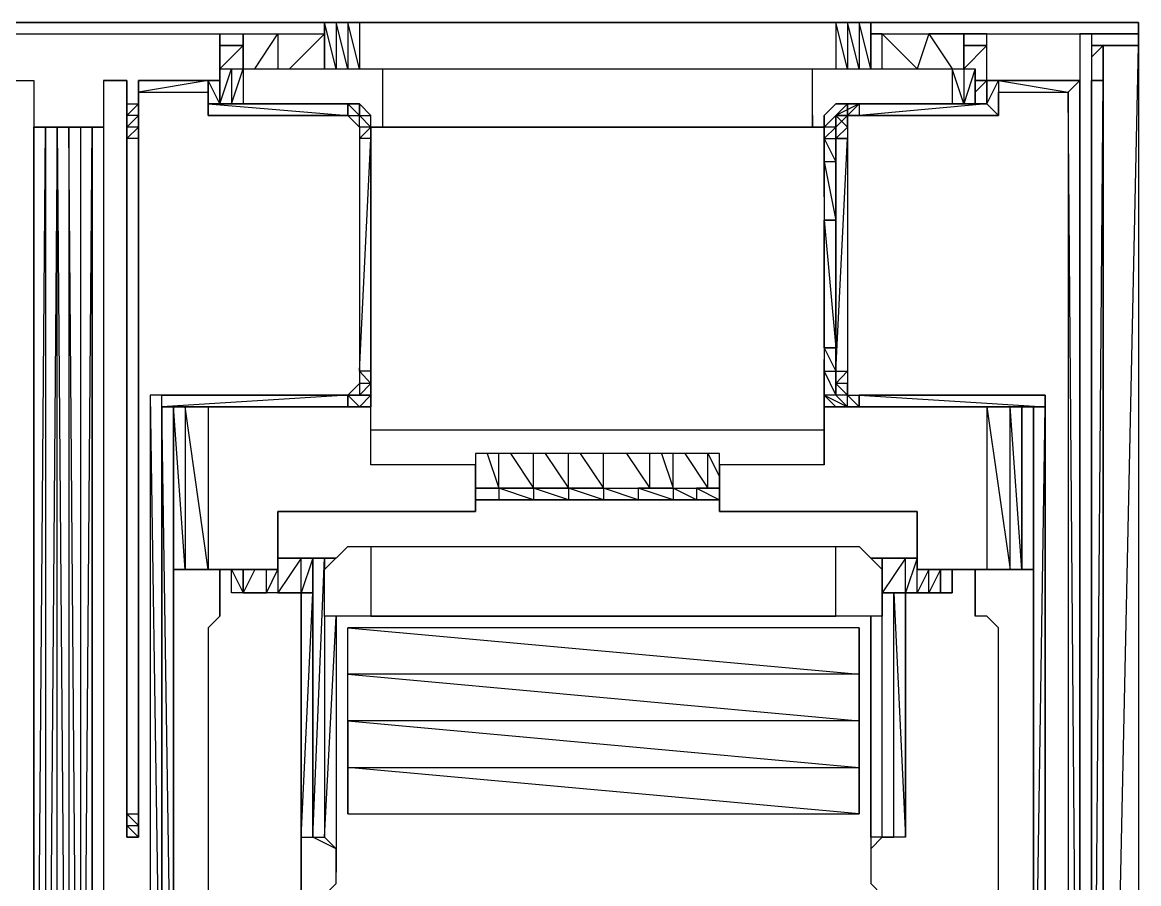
# Model space of a CAD drawing. Extents: x 0 to 105, y 0 to 125.
# Drawn here: x 68.74 to 105.41, y 96.67 to 124.94 of the extents above; entities that cross this region are included whole.
import ezdxf

# ---------------------------------------------------------------- set-up
doc = ezdxf.new("R2010")
doc.units = 0

# ---------------------------------------------------------------- blocks, each defined once
blk = doc.blocks.new('cvs-03')
at = {"extrusion": (0, -2e-16, -1), "flags": 128}
for points in [[(24247.354, 27537.814), (24264.529, 27537.814)], [(24247.354, 27537.814), (24246.972, 27537.814), (24246.972, 27536.288), (24247.354, 27537.814)], [(24246.972, 27537.814), (24246.591, 27537.814), (24246.591, 27536.288), (24246.972, 27537.814)], [(24246.209, 27537.814), (24246.209, 27536.288), (24246.591, 27537.814)], [(24230.561, 27537.814), (24230.179, 27537.814), (24230.179, 27536.288), (24230.561, 27537.814)], [(24230.179, 27537.814), (24229.797, 27537.814), (24229.797, 27536.288), (24230.179, 27537.814)], [(24229.416, 27537.814), (24229.416, 27536.288), (24229.797, 27537.814)], [(24220.615, 27537.814), (24229.416, 27537.814)], [(24220.615, 27537.433), (24220.615, 27537.814)], [(24250.789, 27537.433), (24250.789, 27536.288), (24250.789, 27537.433)], [(24227.889, 27536.288), (24229.034, 27537.433), (24227.507, 27537.433)], [(24250.407, 27536.288), (24250.407, 27535.143), (24250.789, 27535.143)], [(24250.026, 27535.143), (24250.407, 27535.143), (24250.026, 27536.288)], [(24226.744, 27536.288), (24226.362, 27536.288), (24226.362, 27535.143), (24226.744, 27536.288)], [(24225.981, 27535.143), (24225.981, 27536.288)], [(24251.171, 27535.906), (24253.461, 27535.524), (24253.461, 27535.906)], [(24253.461, 27535.906), (24250.789, 27535.906)], [(24251.171, 27534.761), (24251.171, 27535.143), (24251.171, 27535.906)], [(24251.171, 27535.143), (24250.789, 27535.143), (24251.171, 27535.906)], [(24250.789, 27535.143), (24250.789, 27535.906)], [(24250.789, 27535.143), (24250.789, 27535.906)], [(24250.789, 27535.143), (24250.789, 27535.906)], [(24225.599, 27535.906), (24225.599, 27535.143)], [(24225.599, 27535.906), (24225.599, 27535.143)], [(24225.599, 27535.143), (24225.599, 27535.906)], [(24222.546, 27535.906), (24225.599, 27535.906)], [(24225.599, 27535.906), (24222.546, 27535.906), (24225.599, 27535.906), (24222.546, 27535.906)], [(24222.546, 27535.906), (24225.217, 27535.906), (24222.927, 27535.524), (24222.546, 27535.906)], [(24222.546, 27488.535), (24222.546, 27535.906)], [(24222.546, 27488.535), (24222.546, 27535.906)], [(24222.546, 27488.535), (24222.546, 27535.906)], [(24222.164, 27535.906), (24222.164, 27488.535), (24222.164, 27535.906)], [(24222.164, 27535.906), (24222.164, 27512.22), (24222.164, 27500.366)], [(24221.782, 27488.535), (24221.782, 27535.906)], [(24222.927, 27488.535), (24222.546, 27488.535), (24222.927, 27535.524)], [(24253.842, 27535.143), (24253.461, 27535.143), (24253.842, 27534.761)], [(24251.171, 27535.143), (24246.591, 27534.761), (24246.591, 27535.143)], [(24246.591, 27535.143), (24250.789, 27535.143), (24246.591, 27535.143)], [(24246.209, 27535.143), (24246.591, 27535.143)], [(24246.209, 27535.143), (24246.209, 27534.761), (24246.591, 27535.143)], [(24246.591, 27535.143), (24246.591, 27534.761), (24246.209, 27534.761), (24246.591, 27535.143)], [(24246.209, 27535.143), (24246.591, 27535.143)], [(24246.209, 27535.143), (24246.591, 27535.143), (24246.209, 27535.143)], [(24229.797, 27535.143), (24230.561, 27534.761), (24230.179, 27534.761), (24230.179, 27535.143)], [(24225.599, 27535.143), (24229.797, 27535.143), (24225.599, 27535.143), (24229.797, 27535.143)], [(24225.599, 27535.143), (24229.797, 27534.761), (24225.217, 27534.761), (24225.599, 27535.143)], [(24253.842, 27534.761), (24253.842, 27534.379), (24253.461, 27534.761)], [(24246.591, 27534.761), (24251.171, 27534.761)], [(24230.561, 27533.998), (24230.179, 27534.379), (24230.561, 27534.761), (24230.561, 27533.998)], [(24230.561, 27534.761), (24230.561, 27534.379), (24230.179, 27534.761)], [(24230.561, 27534.379), (24230.561, 27534.761)], [(24225.217, 27534.761), (24229.797, 27534.761)], [(24256.896, 27486.604), (24256.514, 27534.379), (24256.514, 27486.604)], [(24256.514, 27486.604), (24256.132, 27486.604), (24256.132, 27534.379)], [(24255.751, 27486.604), (24255.369, 27486.604), (24255.751, 27534.379)], [(24254.987, 27486.604), (24254.987, 27534.379)], [(24253.842, 27534.379), (24253.842, 27533.998), (24253.461, 27534.379)], [(24245.827, 27534.379), (24245.827, 27533.998), (24245.827, 27534.379)], [(24230.942, 27534.379), (24245.827, 27534.379)], [(24245.827, 27534.379), (24230.942, 27534.379), (24230.942, 27524.434), (24245.827, 27524.434)], [(24230.942, 27534.379), (24245.446, 27534.379), (24231.324, 27534.379)], [(24231.324, 27534.379), (24245.446, 27534.379)], [(24245.446, 27534.379), (24231.324, 27534.379)], [(24231.324, 27534.379), (24245.446, 27534.379)], [(24230.561, 27534.379), (24230.942, 27533.998), (24230.561, 27533.998)], [(24230.561, 27534.379), (24230.561, 27533.998)], [(24246.209, 27526.364), (24245.827, 27533.998), (24246.209, 27533.998)], [(24245.827, 27526.364), (24245.827, 27533.998)], [(24230.942, 27533.998), (24230.561, 27533.234), (24230.942, 27533.234)], [(24230.561, 27526.364), (24230.561, 27533.998), (24230.561, 27526.364)], [(24230.561, 27533.998), (24230.561, 27526.364)], [(24230.561, 27526.364), (24230.179, 27533.998), (24230.561, 27533.998)], [(24230.942, 27527.128), (24230.942, 27531.326), (24230.561, 27527.128)], [(24230.561, 27531.326), (24230.942, 27531.326)], [(24245.827, 27526.364), (24245.827, 27525.96)], [(24230.561, 27525.96), (24230.561, 27525.579), (24230.561, 27526.364)], [(24230.561, 27525.96), (24230.561, 27526.364)], [(24230.561, 27526.364), (24230.561, 27525.579)], [(24245.827, 27525.96), (24245.827, 27525.579), (24245.827, 27525.96)], [(24230.179, 27525.579), (24229.797, 27525.579), (24229.797, 27525.197), (24230.179, 27525.197), (24229.797, 27525.197), (24230.179, 27525.579), (24230.179, 27525.96)], [(24246.591, 27525.579), (24252.697, 27525.197), (24252.697, 27525.579)], [(24246.591, 27525.197), (24246.591, 27525.579), (24246.209, 27525.197), (24246.591, 27525.197), (24246.209, 27525.197), (24246.591, 27525.197)], [(24246.209, 27525.579), (24246.591, 27525.579), (24246.209, 27525.579)], [(24245.827, 27525.579), (24246.209, 27525.197), (24245.827, 27525.579)], [(24246.209, 27525.197), (24245.827, 27525.579)], [(24245.827, 27525.579), (24245.827, 27525.197), (24246.209, 27525.197), (24245.827, 27525.197)], [(24230.942, 27525.197), (24230.561, 27525.197), (24230.942, 27525.579), (24230.179, 27525.197), (24230.561, 27525.197), (24230.179, 27525.197)], [(24230.561, 27525.579), (24230.179, 27525.197)], [(24223.691, 27525.579), (24229.797, 27525.579), (24223.691, 27525.197), (24223.691, 27525.579)], [(24229.797, 27525.197), (24229.797, 27525.579)], [(24223.691, 27499.985), (24223.691, 27525.579), (24223.691, 27499.985)], [(24223.691, 27525.579), (24223.691, 27499.603), (24223.691, 27525.579)], [(24246.591, 27525.197), (24252.697, 27525.197)], [(24252.697, 27499.985), (24252.697, 27525.197)], [(24252.697, 27525.197), (24252.697, 27499.985), (24252.316, 27499.985), (24252.697, 27525.197)], [(24252.316, 27525.197), (24251.934, 27525.197)], [(24252.316, 27499.985), (24252.316, 27525.197)], [(24252.316, 27525.197), (24252.316, 27522.144)], [(24252.316, 27525.197), (24252.316, 27519.854), (24252.316, 27525.197)], [(24246.591, 27525.197), (24246.209, 27525.197), (24246.591, 27525.197)], [(24230.179, 27525.197), (24229.797, 27525.197)], [(24223.691, 27525.197), (24229.797, 27525.197), (24224.072, 27525.197), (24223.691, 27525.197)], [(24229.797, 27525.197), (24224.072, 27525.197)], [(24224.836, 27525.197), (24224.072, 27525.197)], [(24224.454, 27519.854), (24224.454, 27525.197)], [(24224.072, 27525.197), (24224.072, 27499.985), (24224.072, 27525.197)], [(24224.072, 27525.197), (24224.072, 27499.985), (24224.072, 27525.197)], [(24241.629, 27522.525), (24240.484, 27522.525), (24240.484, 27522.144)], [(24240.484, 27522.525), (24239.339, 27522.525), (24239.339, 27522.144)], [(24239.339, 27522.525), (24238.194, 27522.525), (24238.194, 27522.144)], [(24238.194, 27522.525), (24237.049, 27522.525), (24237.049, 27522.144)], [(24237.049, 27522.525), (24235.904, 27522.525), (24236.667, 27522.525), (24235.904, 27522.525), (24235.904, 27522.144)], [(24235.904, 27522.525), (24235.141, 27522.525), (24235.141, 27522.144)], [(24242.011, 27522.144), (24242.392, 27522.144), (24241.629, 27522.144)], [(24240.866, 27522.144), (24241.629, 27522.144), (24240.484, 27522.144)], [(24239.721, 27522.144), (24240.484, 27522.144), (24239.339, 27522.144)], [(24238.576, 27522.144), (24239.339, 27522.144), (24238.194, 27522.144)], [(24238.194, 27522.144), (24237.049, 27522.144), (24237.431, 27522.144)], [(24237.049, 27522.144), (24235.904, 27522.144), (24236.286, 27522.144)], [(24235.141, 27522.144), (24235.904, 27522.144)], [(24245.827, 27518.327), (24247.354, 27518.327), (24247.354, 27519.854), (24246.591, 27520.617), (24245.827, 27520.617)], [(24245.827, 27518.327), (24230.561, 27518.327), (24230.561, 27520.617), (24229.797, 27520.617), (24229.034, 27519.854), (24229.034, 27518.327), (24230.561, 27518.327)], [(24252.316, 27520.235), (24252.316, 27519.854)], [(24249.262, 27519.09), (24248.881, 27519.854), (24248.881, 27520.235), (24248.881, 27519.09)], [(24248.881, 27519.09), (24248.117, 27519.09), (24248.117, 27520.235)], [(24248.881, 27520.235), (24246.972, 27520.235)], [(24248.117, 27519.09), (24247.736, 27519.09), (24247.736, 27520.235)], [(24247.736, 27519.09), (24247.736, 27520.235)], [(24247.736, 27511.075), (24247.736, 27520.235), (24247.736, 27511.075)], [(24247.354, 27520.235), (24247.354, 27519.854)], [(24229.416, 27520.235), (24227.889, 27520.235)], [(24229.034, 27519.09), (24228.271, 27519.09), (24228.271, 27520.235)], [(24228.271, 27519.09), (24227.889, 27519.09), (24227.889, 27520.235)], [(24252.316, 27519.854), (24252.316, 27499.985)], [(24250.789, 27519.854), (24250.789, 27518.327)], [(24250.407, 27519.09), (24250.407, 27519.854), (24250.026, 27519.09)], [(24250.026, 27519.09), (24250.026, 27519.854)], [(24227.889, 27519.09), (24227.507, 27519.09), (24227.507, 27519.854)], [(24227.507, 27519.09), (24227.126, 27519.09), (24227.126, 27519.854)], [(24227.126, 27519.09), (24226.744, 27519.09), (24226.744, 27519.854), (24226.744, 27519.09)], [(24225.981, 27519.854), (24225.981, 27518.327)], [(24225.599, 27519.854), (24224.836, 27519.854)], [(24224.836, 27519.854), (24224.454, 27519.854)], [(24224.072, 27519.854), (24224.454, 27519.854)], [(24248.117, 27519.09), (24248.117, 27511.075), (24248.117, 27519.09)], [(24248.117, 27511.075), (24248.117, 27519.09), (24248.117, 27511.075)], [(24248.117, 27519.09), (24248.117, 27511.075)], [(24228.271, 27511.075), (24228.271, 27519.09)], [(24228.271, 27511.075), (24228.271, 27519.09), (24228.271, 27511.075)], [(24229.416, 27511.075), (24229.416, 27518.327)], [(24229.797, 27516.419), (24229.797, 27514.892), (24229.797, 27513.365), (24229.797, 27511.839), (24229.797, 27517.945)], [(24246.591, 27514.892), (24246.591, 27513.365), (24229.797, 27513.365), (24229.797, 27511.839), (24246.591, 27513.365), (24246.591, 27511.839), (24246.591, 27513.365)], [(24253.461, 27511.075), (24253.842, 27511.075), (24253.842, 27511.457), (24253.461, 27511.457), (24253.842, 27511.839), (24253.842, 27511.457)], [(24248.117, 27509.167), (24248.117, 27511.075), (24248.117, 27509.167)], [(24246.972, 27510.694), (24247.736, 27511.075), (24247.354, 27511.075)]]:
    blk.add_lwpolyline(points, close=True, dxfattribs=at)
for points in [[(24229.416, 27536.288), (24229.416, 27537.814), (24229.797, 27537.814), (24230.179, 27537.814), (24230.561, 27537.814), (24246.209, 27537.814), (24246.591, 27537.814), (24246.972, 27537.814), (24247.354, 27537.814), (24247.354, 27536.288), (24247.354, 27537.814)], [(24246.209, 27537.814), (24230.561, 27537.814), (24230.561, 27536.288)], [(24261.094, 27535.524), (24260.712, 27535.906), (24260.712, 27537.433), (24250.789, 27537.433), (24250.789, 27536.288)], [(24260.712, 27537.433), (24250.789, 27537.433)], [(24250.789, 27537.433), (24250.026, 27537.433), (24248.881, 27537.433), (24247.354, 27537.433)], [(24250.789, 27536.288), (24250.026, 27537.051), (24250.789, 27537.051), (24250.026, 27537.051), (24250.026, 27536.288), (24250.026, 27537.433), (24248.881, 27537.433), (24248.881, 27536.288)], [(24250.789, 27537.433), (24250.026, 27537.433), (24250.026, 27537.051)], [(24249.644, 27536.288), (24248.881, 27537.433), (24247.354, 27537.433), (24247.354, 27536.288)], [(24247.354, 27537.433), (24248.499, 27536.288)], [(24229.416, 27535.143), (24229.797, 27535.143), (24225.599, 27535.143), (24225.599, 27535.906), (24225.599, 27537.433), (24222.546, 27537.433), (24222.164, 27537.433), (24222.164, 27535.906), (24222.164, 27524.052)], [(24229.034, 27536.288), (24229.034, 27537.433), (24229.416, 27537.433), (24229.034, 27537.433), (24227.507, 27537.433), (24226.362, 27537.433), (24225.599, 27537.433), (24226.362, 27537.433), (24226.362, 27537.051), (24226.362, 27536.288), (24226.362, 27537.433), (24227.507, 27537.433), (24226.744, 27536.288)], [(24225.981, 27535.524), (24225.599, 27535.906), (24225.599, 27537.433), (24222.546, 27537.433)], [(24222.164, 27537.433), (24222.546, 27537.433), (24222.546, 27535.906), (24222.546, 27488.535), (24222.927, 27488.535)], [(24222.164, 27536.669), (24221.782, 27537.051), (24221.782, 27535.906), (24221.782, 27488.535), (24221.782, 27482.787), (24221.782, 27488.535), (24222.164, 27488.535), (24221.782, 27535.906), (24222.164, 27535.906), (24221.782, 27535.906), (24221.782, 27537.051), (24222.164, 27537.051), (24221.782, 27537.051), (24220.615, 27537.051), (24220.615, 27537.433), (24222.164, 27537.433), (24220.615, 27537.433)], [(24220.615, 27537.433), (24220.615, 27537.051), (24220.615, 27482.787), (24221.782, 27482.787), (24221.782, 27537.051), (24221.782, 27524.052)], [(24225.599, 27536.288), (24225.599, 27537.051), (24226.362, 27537.051), (24225.599, 27537.051), (24226.362, 27536.288)], [(24220.615, 27537.051), (24220.615, 27482.787), (24221.782, 27482.787), (24220.615, 27537.051), (24221.782, 27537.051)], [(24250.789, 27536.288), (24250.789, 27535.143), (24250.789, 27536.288), (24250.407, 27536.288), (24250.026, 27536.288), (24245.446, 27536.288), (24231.324, 27536.288), (24226.744, 27536.288), (24226.362, 27536.288), (24225.981, 27536.288), (24226.362, 27535.143), (24225.981, 27535.143), (24225.981, 27536.288)], [(24250.789, 27535.143), (24250.789, 27536.288), (24250.407, 27536.288), (24250.026, 27536.288), (24245.446, 27536.288), (24231.324, 27536.288)], [(24245.446, 27536.288), (24245.446, 27534.379)], [(24231.324, 27534.761), (24231.324, 27534.379), (24231.324, 27536.288), (24226.744, 27536.288), (24226.744, 27535.143), (24226.362, 27535.143)], [(24226.362, 27536.288), (24225.981, 27536.288), (24225.981, 27535.143), (24226.362, 27535.143), (24226.744, 27535.143), (24230.179, 27535.143), (24230.561, 27535.143), (24230.942, 27534.761), (24230.942, 27534.379), (24230.942, 27524.434), (24230.942, 27523.289), (24230.942, 27525.579), (24230.942, 27523.289)], [(24258.041, 27535.524), (24258.041, 27511.075), (24257.659, 27511.075), (24257.659, 27535.906), (24256.896, 27535.906), (24256.896, 27486.604), (24268.368, 27486.604)], [(24257.659, 27511.075), (24257.659, 27535.906), (24256.896, 27535.906), (24256.896, 27534.379)], [(24253.461, 27511.075), (24253.842, 27511.075), (24253.842, 27535.906), (24254.606, 27535.906), (24254.606, 27534.379), (24256.896, 27534.379)], [(24254.606, 27535.906), (24254.606, 27486.604), (24254.987, 27486.604)], [(24254.606, 27535.906), (24253.842, 27535.906), (24253.842, 27511.075), (24253.461, 27511.075), (24253.461, 27535.524), (24251.171, 27535.524), (24251.171, 27534.761), (24246.591, 27534.761), (24246.209, 27534.379), (24246.209, 27533.998)], [(24253.842, 27535.906), (24253.842, 27535.143), (24253.461, 27535.143)], [(24251.171, 27535.906), (24253.461, 27535.906), (24251.171, 27535.906), (24250.789, 27535.906), (24253.461, 27535.906)], [(24253.461, 27535.906), (24253.461, 27535.524), (24253.461, 27511.075)], [(24251.171, 27535.906), (24251.171, 27535.524), (24251.171, 27534.761)], [(24225.599, 27535.906), (24225.981, 27535.906), (24225.599, 27535.906), (24225.599, 27535.143), (24225.217, 27535.906), (24225.217, 27534.761)], [(24225.599, 27535.906), (24225.599, 27535.143)], [(24225.599, 27535.906), (24225.217, 27535.906), (24225.217, 27535.524), (24225.217, 27534.761), (24225.217, 27535.524), (24222.927, 27535.524), (24222.927, 27488.535), (24223.691, 27488.535), (24223.691, 27486.604)], [(24222.164, 27512.22), (24222.164, 27524.052), (24222.164, 27535.906), (24222.164, 27488.535), (24222.164, 27535.906)], [(24225.217, 27535.524), (24222.927, 27535.524)], [(24246.209, 27533.998), (24245.827, 27534.379), (24246.209, 27534.761), (24245.827, 27534.379), (24245.827, 27533.998), (24245.827, 27534.379), (24246.209, 27534.761), (24245.827, 27534.379), (24246.209, 27534.379), (24246.209, 27534.761), (24246.591, 27535.143), (24250.789, 27535.143), (24246.591, 27535.143)], [(24249.644, 27535.143), (24250.789, 27535.143), (24250.407, 27535.143), (24250.026, 27535.143), (24246.591, 27535.143), (24250.026, 27535.143)], [(24245.827, 27534.379), (24230.942, 27534.379), (24245.827, 27534.379), (24245.827, 27533.998), (24245.827, 27534.379), (24246.209, 27534.761), (24246.209, 27535.143), (24246.591, 27535.143)], [(24245.446, 27534.761), (24245.446, 27534.379), (24245.827, 27534.379), (24245.827, 27534.761), (24246.209, 27535.143), (24246.591, 27535.143)], [(24245.827, 27523.289), (24245.827, 27524.434), (24245.827, 27534.379), (24230.942, 27534.379), (24230.942, 27534.761), (24230.561, 27535.143), (24230.179, 27535.143)], [(24230.561, 27534.761), (24230.561, 27534.379), (24230.942, 27534.379), (24230.561, 27534.761), (24230.179, 27535.143), (24230.561, 27535.143), (24230.179, 27535.143), (24229.797, 27535.143), (24230.179, 27534.761), (24229.797, 27534.761)], [(24226.744, 27535.143), (24230.179, 27535.143), (24230.561, 27535.143), (24230.942, 27534.761)], [(24229.797, 27534.761), (24230.179, 27534.761), (24230.179, 27535.143), (24229.797, 27535.143), (24230.179, 27535.143), (24230.179, 27534.761), (24230.561, 27534.761), (24230.561, 27534.379)], [(24229.797, 27535.143), (24229.797, 27534.761)], [(24225.599, 27535.143), (24229.797, 27535.143)], [(24228.652, 27535.143), (24228.271, 27535.143)], [(24225.981, 27535.143), (24227.126, 27535.143)], [(24246.209, 27534.761), (24245.827, 27534.761)], [(24230.942, 27533.998), (24230.942, 27534.379), (24230.942, 27534.761)], [(24230.561, 27534.379), (24230.561, 27534.761), (24230.179, 27534.761), (24230.179, 27534.379), (24230.179, 27534.761), (24229.797, 27534.761)], [(24256.896, 27486.604), (24256.896, 27534.379), (24254.606, 27534.379)], [(24256.132, 27534.379), (24255.751, 27486.604), (24256.132, 27486.604)], [(24255.369, 27534.379), (24255.369, 27486.604), (24254.987, 27534.379), (24254.987, 27486.604)], [(24245.827, 27534.379), (24245.827, 27533.998)], [(24230.942, 27528.654), (24230.942, 27527.128), (24230.561, 27526.364), (24230.561, 27533.998), (24230.561, 27534.379)], [(24230.561, 27534.379), (24230.561, 27533.998), (24230.179, 27533.998), (24230.179, 27526.364), (24230.179, 27525.96), (24230.561, 27525.96), (24230.179, 27525.579)], [(24230.561, 27533.998), (24230.179, 27534.379), (24230.179, 27533.998)], [(24253.461, 27533.998), (24253.842, 27533.998), (24253.842, 27511.839), (24253.461, 27511.839)], [(24230.942, 27532.089), (24230.942, 27533.234), (24230.942, 27531.326)], [(24230.942, 27533.234), (24230.561, 27531.326)], [(24230.942, 27527.128), (24230.561, 27527.128)], [(24230.942, 27527.128), (24230.942, 27526.364), (24230.942, 27526.746)], [(24245.827, 27526.364), (24245.827, 27525.96), (24246.209, 27526.364), (24246.209, 27525.96), (24246.591, 27525.579), (24253.079, 27525.579), (24253.079, 27499.603), (24252.316, 27499.603), (24252.316, 27490.443), (24252.316, 27489.68), (24251.934, 27488.916), (24251.171, 27488.535), (24250.407, 27488.153), (24250.407, 27487.771), (24243.537, 27487.771), (24243.537, 27486.604), (24243.156, 27486.604)], [(24245.827, 27526.364), (24245.827, 27525.579), (24245.827, 27525.96), (24246.209, 27525.579), (24245.827, 27525.96), (24246.209, 27525.96), (24246.209, 27525.579), (24245.827, 27525.579), (24246.591, 27525.579), (24246.591, 27525.197), (24252.316, 27525.197), (24252.697, 27525.197), (24252.697, 27499.985), (24252.697, 27525.579)], [(24245.827, 27526.364), (24246.209, 27526.364)], [(24245.827, 27526.364), (24245.827, 27525.579), (24246.209, 27525.197), (24245.827, 27525.579), (24246.209, 27525.197)], [(24245.827, 27526.364), (24245.827, 27525.579), (24245.827, 27525.197)], [(24230.942, 27525.579), (24230.942, 27526.364), (24230.561, 27525.579), (24230.179, 27525.197)], [(24230.942, 27526.364), (24230.561, 27526.364), (24230.561, 27525.579)], [(24230.561, 27526.364), (24230.179, 27526.364), (24230.561, 27525.96), (24230.179, 27525.579), (24230.561, 27525.579), (24230.179, 27525.197), (24230.179, 27525.579), (24229.797, 27525.579), (24223.691, 27525.579)], [(24246.591, 27525.579), (24252.697, 27525.579), (24253.079, 27525.579), (24252.697, 27499.985), (24253.079, 27499.603)], [(24245.827, 27525.579), (24246.209, 27525.197)], [(24230.561, 27525.579), (24230.942, 27525.579)], [(24224.836, 27519.854), (24224.836, 27525.197), (24225.599, 27525.197), (24230.561, 27525.197), (24230.942, 27525.197), (24230.942, 27525.579), (24230.942, 27525.197), (24230.561, 27525.197), (24225.599, 27525.197), (24225.599, 27519.854), (24227.889, 27519.854), (24225.599, 27519.854)], [(24230.179, 27525.197), (24230.561, 27525.579)], [(24252.697, 27499.985), (24252.316, 27499.603), (24252.316, 27499.985), (24252.316, 27525.197)], [(24252.316, 27525.197), (24246.591, 27525.197), (24246.209, 27525.197)], [(24252.316, 27525.197), (24252.316, 27499.985), (24251.934, 27499.985), (24251.934, 27490.443), (24251.934, 27499.985)], [(24251.171, 27525.197), (24251.171, 27519.854), (24251.934, 27525.197), (24251.171, 27525.197), (24246.209, 27525.197), (24251.171, 27525.197), (24251.934, 27525.197), (24251.934, 27519.854), (24252.316, 27525.197), (24252.316, 27519.854), (24251.934, 27519.854), (24251.171, 27519.854), (24248.881, 27519.854), (24248.881, 27521.762), (24242.392, 27521.762), (24242.392, 27523.289)], [(24242.392, 27523.67), (24242.392, 27523.289), (24242.392, 27521.762), (24248.881, 27521.762), (24248.881, 27519.854), (24251.171, 27519.854), (24251.934, 27519.854), (24252.316, 27519.854), (24252.316, 27525.197)], [(24246.591, 27525.197), (24246.209, 27525.197)], [(24246.209, 27525.197), (24245.827, 27525.197)], [(24230.179, 27525.197), (24229.797, 27525.197), (24230.561, 27525.197)], [(24224.454, 27519.854), (24224.836, 27525.197), (24225.599, 27525.197), (24224.836, 27519.854)], [(24224.454, 27525.197), (24224.454, 27519.854)], [(24224.072, 27525.197), (24224.072, 27499.985), (24223.691, 27525.197), (24223.691, 27499.985)], [(24230.942, 27524.434), (24230.942, 27523.289), (24234.377, 27523.289), (24234.377, 27523.67), (24242.392, 27523.67), (24242.392, 27523.289), (24245.827, 27523.289), (24245.827, 27524.434)], [(24234.377, 27523.289), (24234.377, 27521.762), (24227.889, 27521.762), (24227.889, 27519.854), (24227.889, 27521.762), (24234.377, 27521.762), (24234.377, 27523.289), (24234.377, 27523.67), (24242.392, 27523.67), (24242.392, 27522.525), (24241.629, 27522.525), (24242.392, 27522.525), (24241.629, 27522.525), (24241.629, 27522.144), (24242.392, 27522.144), (24234.377, 27522.144), (24235.141, 27522.144), (24234.377, 27522.144), (24242.392, 27522.144)], [(24242.011, 27523.67), (24241.629, 27522.525), (24241.629, 27523.67)], [(24241.247, 27523.67), (24240.484, 27522.525), (24240.484, 27523.67)], [(24240.102, 27523.67), (24239.339, 27522.525), (24239.339, 27523.67)], [(24238.957, 27523.67), (24238.194, 27522.525), (24238.194, 27523.67)], [(24237.431, 27523.67), (24236.667, 27522.525), (24236.667, 27523.67)], [(24236.286, 27523.67), (24235.904, 27522.525), (24235.904, 27523.67)], [(24235.522, 27523.67), (24234.759, 27522.525), (24234.759, 27523.67), (24234.377, 27522.907)], [(24240.484, 27522.525), (24241.629, 27522.525)], [(24239.339, 27522.525), (24240.484, 27522.525)], [(24238.194, 27522.525), (24239.339, 27522.525)], [(24238.194, 27522.525), (24236.667, 27522.525), (24237.049, 27522.525)], [(24235.904, 27522.525), (24234.759, 27522.525), (24235.141, 27522.525)], [(24234.377, 27522.525), (24234.759, 27522.525), (24234.377, 27522.525), (24235.141, 27522.525), (24234.377, 27522.144)], [(24247.354, 27519.854), (24246.591, 27520.617), (24245.827, 27520.617), (24230.561, 27520.617), (24229.797, 27520.617), (24229.034, 27519.854), (24229.034, 27518.327), (24230.561, 27518.327)], [(24245.827, 27520.617), (24230.561, 27520.617)], [(24247.736, 27520.235), (24247.736, 27519.09), (24248.117, 27519.09), (24248.881, 27519.09), (24249.262, 27519.09), (24250.026, 27519.09), (24250.407, 27519.09)], [(24248.881, 27519.854), (24248.881, 27520.235)], [(24248.117, 27511.075), (24247.736, 27519.09), (24247.736, 27511.075), (24247.354, 27520.235)], [(24229.034, 27519.09), (24229.034, 27520.235), (24229.034, 27519.472)], [(24250.407, 27519.09), (24250.407, 27519.854)], [(24249.644, 27519.854), (24250.026, 27519.09), (24249.262, 27519.09), (24249.262, 27519.854)], [(24245.827, 27518.327), (24247.354, 27518.327), (24247.354, 27519.854)], [(24227.126, 27519.854), (24227.126, 27519.09)], [(24229.034, 27511.075), (24228.652, 27511.075), (24229.034, 27511.075), (24229.416, 27511.075), (24229.416, 27510.694), (24229.034, 27511.075), (24229.034, 27519.09)], [(24227.126, 27519.09), (24227.507, 27519.09), (24227.889, 27519.09), (24228.271, 27519.09), (24229.034, 27519.09)], [(24228.271, 27511.075), (24228.652, 27511.075), (24228.652, 27519.09), (24228.271, 27511.075), (24228.271, 27519.09)], [(24250.789, 27518.327), (24251.171, 27517.945), (24251.171, 27517.564), (24251.171, 27503.801), (24251.171, 27503.42), (24250.789, 27503.038), (24250.789, 27502.656)], [(24250.789, 27518.327), (24251.171, 27517.945), (24251.171, 27517.564), (24251.171, 27503.801)], [(24247.354, 27518.327), (24247.354, 27511.075), (24246.972, 27518.327), (24246.972, 27510.694)], [(24232.087, 27488.153), (24232.087, 27488.535), (24232.087, 27489.298), (24230.561, 27489.298), (24229.416, 27489.298), (24228.271, 27489.298), (24227.507, 27489.298), (24226.744, 27489.298), (24226.362, 27489.68), (24225.981, 27490.061), (24225.981, 27490.825), (24225.981, 27502.656), (24225.599, 27503.038), (24225.217, 27503.42), (24225.217, 27503.801), (24225.217, 27517.564), (24225.217, 27517.945), (24225.599, 27518.327), (24225.981, 27518.327)], [(24229.416, 27518.327), (24229.416, 27510.694), (24229.416, 27509.93)], [(24225.217, 27503.801), (24225.217, 27517.564), (24225.217, 27517.945), (24225.599, 27518.327), (24225.981, 27518.327)], [(24246.591, 27511.839), (24229.797, 27511.839), (24229.797, 27517.945), (24246.591, 27517.945)], [(24246.591, 27514.892), (24229.797, 27513.365), (24229.797, 27514.892), (24246.591, 27514.892), (24246.591, 27516.419), (24229.797, 27514.892), (24229.797, 27516.419), (24246.591, 27516.419), (24246.591, 27517.945), (24229.797, 27516.419), (24229.797, 27517.945)], [(24246.591, 27514.892), (24246.591, 27516.419), (24246.591, 27517.945)], [(24248.117, 27511.075), (24247.736, 27511.075), (24247.354, 27511.075), (24246.972, 27510.694)], [(24229.416, 27511.075), (24229.416, 27510.694), (24229.416, 27509.93), (24229.416, 27509.549), (24229.034, 27509.167), (24228.271, 27509.167), (24228.271, 27502.275), (24229.797, 27502.275), (24230.179, 27502.275), (24230.179, 27501.893), (24230.179, 27501.13), (24230.179, 27497.313), (24230.179, 27496.55), (24230.179, 27496.168), (24229.797, 27496.168), (24228.271, 27496.168)], [(24246.209, 27501.893), (24246.591, 27502.275), (24248.117, 27502.275), (24248.117, 27509.167), (24247.354, 27509.167), (24246.972, 27509.549), (24246.972, 27509.93), (24246.972, 27510.694), (24246.972, 27509.93)]]:
    blk.add_lwpolyline(points, dxfattribs=at)

msp = doc.modelspace()

# ---------------------------------------------------------------- block references
msp.add_blockref('cvs-03', (24326.022, -27412.875))

doc.saveas('drawing.dxf')
